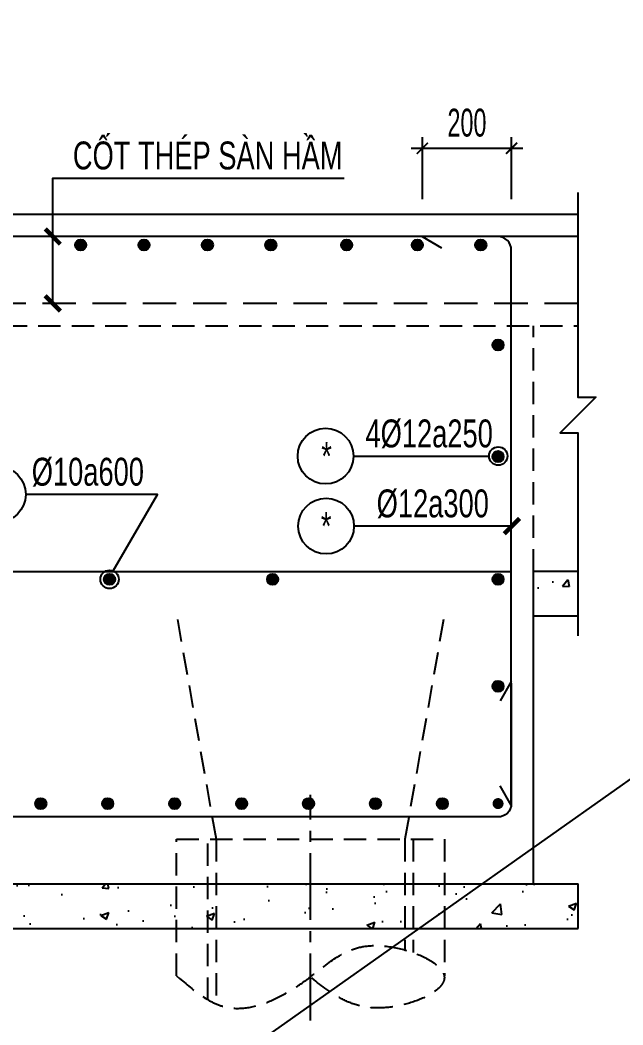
# Model space of a CAD drawing. Header units: metres. Extents: x 71 to 322128, y -14 to 304634.
# Drawn here: x 306479 to 307830, y 293995 to 296246 of the extents above; entities that cross this region are included whole.
import ezdxf
from ezdxf.enums import TextEntityAlignment as Align

# ---------------------------------------------------------------- set-up
doc = ezdxf.new("R2010")
doc.units = ezdxf.units.M
doc.header["$LTSCALE"] = 1000
doc.header["$MEASUREMENT"] = 0
doc.header["$PDMODE"] = 3
doc.linetypes.add('CENTER2', pattern=[1.125, 0.75, -0.125, 0.125, -0.125])
doc.linetypes.add('HIDDEN', pattern=[0.375, 0.25, -0.125])
doc.layers.get('0').update_dxf_attribs({"linetype": 'CONTINUOUS'})
doc.layers.get('Defpoints').update_dxf_attribs({"linetype": 'CONTINUOUS'})
for name, color, linetype in [('CDC.01.AXIS', 160, 'CENTER2'), ('CDC.02.DIM', 1, 'CONTINUOUS'), ('CDC.03.BORDER', 3, 'CONTINUOUS'), ('CDC.04.HIDDEN', 8, 'HIDDEN'), ('CDC.05.STEEL', 4, 'CONTINUOUS'), ('CDC.06.TEXT', 2, 'CONTINUOUS'), ('CDC.10.HATCH', 9, 'CONTINUOUS'), ('CDC.11.NOTE', 8, 'CONTINUOUS'), ('CDC.14.STEELNUM', 9, 'CONTINUOUS')]:
    doc.layers.add(name, color=color, linetype=linetype)
doc.layers.add('KCS_Plotter', color=11, linetype='CONTINUOUS', plot=False)
doc.styles.add('ARIAL', font='arial.ttf', dxfattribs={"width": 0.6})
doc.dimstyles.new('25', dxfattribs={"dimscale": 25, "dimtxt": 2.5, "dimasz": 1, "dimexe": 1, "dimexo": 0, "dimgap": 1, "dimtad": 1, "dimdec": 0, "dimdsep": 46, "dimtxsty": 'ARIAL', "dimblk": 'ARCHTICK', "dimcen": 1, "dimdle": 1, "dimclrd": 1, "dimclre": 1, "dimclrt": 2, "dimadec": 0, "dimazin": 0, "dimtfac": 0.00072, "dimtdec": 0, "dimtix": 1, "dimtmove": 2, "dimatfit": 3, "dimldrblk": 'ARCHTICK', "dimfxl": 1, "dimtolj": 1, "dimarcsym": 0})

# ---------------------------------------------------------------- blocks, each defined once
blk = doc.blocks.new('_ArchTick')
at = {"color": 0, "linetype": 'ByBlock', "const_width": 0.15}
blk.add_lwpolyline([(-0.5, -0.5), (0.5, 0.5)], dxfattribs=at)
blk = doc.blocks.new('*D178')
at = {"layer": 'CDC.02.DIM', "color": 1, "lineweight": -2, "transparency": 16777216}
for p, q in [((307380, 295845), (307380, 295983.9)), ((307580, 295845), (307580, 295983.9)), ((307355, 295958.9), (307605, 295958.9))]:
    blk.add_line(p, q, dxfattribs=at)
at = {"layer": 'Defpoints', "color": 0, "transparency": 16777216}
for p in [(307580, 295958.9), (307380, 295845), (307580, 295845)]:
    blk.add_point(p, dxfattribs=at)
at = {"layer": 'CDC.02.DIM', "color": 1, "lineweight": -2, "transparency": 16777216, "xscale": 25, "yscale": 25, "zscale": 25, "rotation": 180}
blk.add_blockref('_ArchTick', (307380, 295958.9), dxfattribs=at)
at = {"layer": 'CDC.02.DIM', "color": 1, "lineweight": -2, "transparency": 16777216, "xscale": 25, "yscale": 25, "zscale": 25}
blk.add_blockref('_ArchTick', (307580, 295958.9), dxfattribs=at)
at = {"layer": 'CDC.02.DIM', "color": 2, "transparency": 16777216, "insert": (307480, 296015.8), "char_height": 62.5, "attachment_point": 5, "style": 'ARIAL'}
blk.add_mtext('\\A1;200', dxfattribs=at)

msp = doc.modelspace()

# ---------------------------------------------------------------- hatches: boundary and pattern name
at = {"layer": 'CDC.10.HATCH'}
h = msp.add_hatch(dxfattribs=at)
h.set_pattern_fill('AR-CONC', color=256, scale=25, style=0)
h.set_pattern_definition([(50, (-786961.51, -203514.32), (179.315046, -15.688034), [18.75, -206.25]), (355, (-786961.5, -203514.32), (-34.687833, 188.048033), [15, -165]), (100.4514, (-786946.57, -203515.62), (144.627345, 172.359886), [15.935047, -175.285528]), (46.1842, (-786961.5, -203464.32), (266.810262, -41.379754), [28.125, -309.375]), (96.6356, (-786939.27, -203467.76), (233.665676, 243.52947), [23.90257, -262.92825]), (351.1842, (-786961.5, -203464.32), (233.665486, 243.52965), [22.5, -247.5]), (21, (-786936.51, -203476.82), (149.226763, -100.654723), [18.75, -206.25]), (326, (-786936.5, -203476.82), (60.828833, 181.28751), [15, -165]), (71.4514, (-786924.07, -203485.2), (210.055657, 80.632624), [15.935047, -175.285528]), (37.5, (-786961.51, -203514.315), (3.039964, 83.2234635), [0, -163, 0, -167.5, 0, -165.625]), (7.5, (-786961.51, -203514.315), (65.7673844, 98.602928), [0, -95.5, 0, -159.25, 0, -63.125]), (327.5, (-787017.26, -203514.315), (133.455609, -5.638718), [0, -62.5, 0, -195, 0, -258.75]), (317.5, (-787042.26, -203514.32), (145.796542, 25.026246), [0, -81.25, 0, -129.5, 0, -183.75])])
h.paths.add_polyline_path([(307728.7, 294911), (307728.7, 295011), (307629.3, 295011), (307629.3, 294911)])
h = msp.add_hatch(dxfattribs=at)
h.set_pattern_fill('AR-CONC', color=256, scale=25, style=0)
h.set_pattern_definition([(50, (22379.12, -81195.19), (179.315046, -15.688034), [18.75, -206.25]), (355, (22379.12, -81195.19), (-34.68783, 188.04803), [15, -165]), (100.4514, (22394.06, -81196.5), (144.627345, 172.359886), [15.93505, -175.28553]), (46.1842, (22379.12, -81145.19), (266.81026, -41.37975), [28.125, -309.375]), (96.6356, (22401.35, -81148.63), (233.66568, 243.52947), [23.90257, -262.92825]), (351.1842, (22379.12, -81145.2), (233.66549, 243.52965), [22.5, -247.5]), (21, (22404.12, -81157.69), (149.226763, -100.654723), [18.75, -206.25]), (326, (22404.12, -81157.69), (60.82883, 181.28751), [15, -165]), (71.4514, (22416.55, -81166.07), (210.05566, 80.632624), [15.93505, -175.28553]), (37.5, (22379.117, -81195.186), (3.039964, 83.2234635), [0, -163, 0, -167.5, 0, -165.625]), (7.5, (22379.12, -81195.19), (65.767384, 98.602928), [0, -95.5, 0, -159.25, 0, -63.125]), (327.5, (22323.37, -81195.186), (133.455609, -5.638718), [0, -62.5, 0, -195, 0, -258.75]), (317.5, (22298.37, -81195.19), (145.796542, 25.026246), [0, -81.25, 0, -129.5, 0, -183.75])])
h.paths.add_polyline_path([(306829.3, 294211), (306829.3, 294311), (306123, 294311), (306065.2, 294211)])
h = msp.add_hatch(dxfattribs=at)
h.set_pattern_fill('AR-CONC', color=256, scale=25, style=0)
h.set_pattern_definition([(50, (17850.76, -46858.62), (179.315046, -15.688034), [18.75, -206.25]), (355, (17850.76, -46858.62), (-34.68783, 188.04803), [15, -165]), (100.4514, (17865.7, -46859.93), (144.627345, 172.359886), [15.93505, -175.28553]), (46.1842, (17850.76, -46808.62), (266.81026, -41.37975), [28.125, -309.375]), (96.6356, (17873, -46812.07), (233.66568, 243.52947), [23.90257, -262.92825]), (351.1842, (17850.76, -46808.62), (233.66549, 243.52965), [22.5, -247.5]), (21, (17875.76, -46821.12), (149.226763, -100.654723), [18.75, -206.25]), (326, (17875.76, -46821.12), (60.82883, 181.28751), [15, -165]), (71.4514, (17888.2, -46829.51), (210.05566, 80.632624), [15.93505, -175.28553]), (37.5, (17850.756, -46858.62), (3.039964, 83.223463), [0, -163, 0, -167.5, 0, -165.625]), (7.5, (17850.76, -46858.62), (65.767384, 98.602928), [0, -95.5, 0, -159.25, 0, -63.125]), (327.5, (17795.006, -46858.62), (133.455609, -5.638718), [0, -62.5, 0, -195, 0, -258.75]), (317.5, (17770.01, -46858.62), (145.796542, 25.026246), [0, -81.25, 0, -129.5, 0, -183.75])])
h.paths.add_polyline_path([(306829.3, 294311), (307429.3, 294311), (307429.3, 294211), (306829.3, 294211)])
h = msp.add_hatch(dxfattribs=at)
h.set_pattern_fill('AR-CONC', color=256, scale=25, style=0)
h.set_pattern_definition([(50, (22139.12, -81195.19), (179.315046, -15.688034), [18.75, -206.25]), (355, (22139.12, -81195.19), (-34.68783, 188.04803), [15, -165]), (100.4514, (22154.06, -81196.5), (144.627345, 172.359886), [15.93505, -175.28553]), (46.1842, (22139.12, -81145.19), (266.81026, -41.37975), [28.125, -309.375]), (96.6356, (22161.35, -81148.63), (233.66568, 243.52947), [23.90257, -262.92825]), (351.1842, (22139.12, -81145.2), (233.66549, 243.52965), [22.5, -247.5]), (21, (22164.12, -81157.69), (149.226763, -100.654723), [18.75, -206.25]), (326, (22164.12, -81157.69), (60.82883, 181.28751), [15, -165]), (71.4514, (22176.55, -81166.07), (210.05566, 80.632624), [15.93505, -175.28553]), (37.5, (22139.117, -81195.186), (3.039964, 83.2234635), [0, -163, 0, -167.5, 0, -165.625]), (7.5, (22139.12, -81195.19), (65.767384, 98.602928), [0, -95.5, 0, -159.25, 0, -63.125]), (327.5, (22083.37, -81195.186), (133.455609, -5.638718), [0, -62.5, 0, -195, 0, -258.75]), (317.5, (22058.37, -81195.19), (145.796542, 25.026246), [0, -81.25, 0, -129.5, 0, -183.75])])
h.paths.add_polyline_path([(307429.3, 294311), (307429.3, 294211), (307729.3, 294211), (307729.3, 294311)])

# ---------------------------------------------------------------- linework, layer by layer
at = {"layer": 'CDC.01.AXIS', "ltscale": 0.2}
msp.add_line((307129.3, 294005.3), (307129.3, 294511), dxfattribs=at)
at = {"layer": 'CDC.03.BORDER'}
for p, q in [((305869.3, 295811), (307728.7, 295811)), ((307629.3, 294311), (307629.3, 295011)), ((307728.7, 295011), (307629.3, 295011))]:
    msp.add_line(p, q, dxfattribs=at)
at = {"layer": 'CDC.04.HIDDEN', "ltscale": 0.2}
for p, q in [((305619.3, 295561), (307728.7, 295561)), ((307629.3, 295011), (307629.3, 295561)), ((306829.3, 294105.3), (306829.3, 294411)), ((306829.3, 294411), (307429.3, 294411)), ((306899.3, 294051.8), (306899.3, 294411)), ((307359.3, 294411), (307359.3, 294157.4)), ((307429.3, 294411), (307429.3, 294105.3))]:
    msp.add_line(p, q, dxfattribs=at)
for points in [[(306831.1, 294903.4), (306917.9, 294411), (306917.9, 294042.4)], [(307427.5, 294903.4), (307340.7, 294411), (307340.7, 294163.2)]]:
    msp.add_lwpolyline(points, dxfattribs=at)
msp.add_spline([(306829.3, 294105.3), (306941.9, 294034.8), (307129.3, 294102.8), (307261.9, 294172.5), (307429.3, 294100.4), (307279.1, 294033.2), (307129.3, 294102.8)], degree=3, dxfattribs=at)
at = {"layer": 'CDC.05.STEEL', "ltscale": 0.3}
for p, q in [((307728.7, 295761), (303409.9, 295761)), ((307379.3, 295761), (307422.6, 295736)), ((303559.3, 295011), (307579.3, 295011)), ((307579.1, 294764.4), (307554.1, 294721.1)), ((307579.1, 294487.6), (307554.1, 294530.9))]:
    msp.add_line(p, q, dxfattribs=at)
at = {"layer": 'CDC.05.STEEL', "linetype": 'HIDDEN', "ltscale": 0.3}
msp.add_line((307728.7, 295611), (303409.9, 295611), dxfattribs=at)
at = {"layer": 'CDC.05.STEEL', "const_width": 12.3}
for points in [[(306614.2, 295748.4, 1), (306614.2, 295736.1, 1)], [(306614.2, 295748.4, 1), (306614.2, 295736.1, 1)], [(306614.2, 295748.4, 1), (306614.2, 295736.1, 1)], [(306614.2, 295748.4, 1), (306614.2, 295736.1, 1)], [(306614.2, 295748.4, 1), (306614.2, 295736.1, 1)], [(306614.2, 295748.4, 1), (306614.2, 295736.1, 1)], [(306614.2, 295748.4, 1), (306614.2, 295736.1, 1)], [(306614.2, 295748.4, 1), (306614.2, 295736.1, 1)], [(306614.2, 295748.4, 1), (306614.2, 295736.1, 1)], [(306614.2, 295748.4, 1), (306614.2, 295736.1, 1)], [(306614.2, 295748.4, 1), (306614.2, 295736.1, 1)], [(306614.2, 295748.4, 1), (306614.2, 295736.1, 1)], [(306614.2, 295748.4, 1), (306614.2, 295736.1, 1)], [(306614.2, 295748.4, 1), (306614.2, 295736.1, 1)], [(306614.2, 295748.4, 1), (306614.2, 295736.1, 1)], [(306614.2, 295748.4, 1), (306614.2, 295736.1, 1)], [(306614.2, 295748.4, 1), (306614.2, 295736.1, 1)], [(306614.2, 295748.4, 1), (306614.2, 295736.1, 1)], [(306614.2, 295748.4, 1), (306614.2, 295736.1, 1)], [(306614.2, 295748.4, 1), (306614.2, 295736.1, 1)], [(306756.3, 295748.4, 1), (306756.3, 295736.1, 1)], [(306756.3, 295748.4, 1), (306756.3, 295736.1, 1)], [(306756.3, 295748.4, 1), (306756.3, 295736.1, 1)], [(306756.3, 295748.4, 1), (306756.3, 295736.1, 1)], [(306756.3, 295748.4, 1), (306756.3, 295736.1, 1)], [(306756.3, 295748.4, 1), (306756.3, 295736.1, 1)], [(306756.3, 295748.4, 1), (306756.3, 295736.1, 1)], [(306756.3, 295748.4, 1), (306756.3, 295736.1, 1)], [(306756.3, 295748.4, 1), (306756.3, 295736.1, 1)], [(306756.3, 295748.4, 1), (306756.3, 295736.1, 1)], [(306756.3, 295748.4, 1), (306756.3, 295736.1, 1)], [(306756.3, 295748.4, 1), (306756.3, 295736.1, 1)], [(306756.3, 295748.4, 1), (306756.3, 295736.1, 1)], [(306756.3, 295748.4, 1), (306756.3, 295736.1, 1)], [(306756.3, 295748.4, 1), (306756.3, 295736.1, 1)], [(306756.3, 295748.4, 1), (306756.3, 295736.1, 1)], [(306756.3, 295748.4, 1), (306756.3, 295736.1, 1)], [(306756.3, 295748.4, 1), (306756.3, 295736.1, 1)], [(306756.3, 295748.4, 1), (306756.3, 295736.1, 1)], [(306756.3, 295748.4, 1), (306756.3, 295736.1, 1)], [(306898.4, 295748.4, 1), (306898.4, 295736.1, 1)], [(306898.4, 295748.4, 1), (306898.4, 295736.1, 1)], [(306898.4, 295748.4, 1), (306898.4, 295736.1, 1)], [(306898.4, 295748.4, 1), (306898.4, 295736.1, 1)], [(306898.4, 295748.4, 1), (306898.4, 295736.1, 1)], [(306898.4, 295748.4, 1), (306898.4, 295736.1, 1)], [(306898.4, 295748.4, 1), (306898.4, 295736.1, 1)], [(306898.4, 295748.4, 1), (306898.4, 295736.1, 1)], [(306898.4, 295748.4, 1), (306898.4, 295736.1, 1)], [(306898.4, 295748.4, 1), (306898.4, 295736.1, 1)], [(306898.4, 295748.4, 1), (306898.4, 295736.1, 1)], [(306898.4, 295748.4, 1), (306898.4, 295736.1, 1)], [(306898.4, 295748.4, 1), (306898.4, 295736.1, 1)], [(306898.4, 295748.4, 1), (306898.4, 295736.1, 1)], [(306898.4, 295748.4, 1), (306898.4, 295736.1, 1)], [(306898.4, 295748.4, 1), (306898.4, 295736.1, 1)], [(306898.4, 295748.4, 1), (306898.4, 295736.1, 1)], [(306898.4, 295748.4, 1), (306898.4, 295736.1, 1)], [(306898.4, 295748.4, 1), (306898.4, 295736.1, 1)], [(306898.4, 295748.4, 1), (306898.4, 295736.1, 1)], [(307040.5, 295748.4, 1), (307040.5, 295736.1, 1)], [(307040.5, 295748.4, 1), (307040.5, 295736.1, 1)], [(307040.5, 295748.4, 1), (307040.5, 295736.1, 1)], [(307040.5, 295748.4, 1), (307040.5, 295736.1, 1)], [(307040.5, 295748.4, 1), (307040.5, 295736.1, 1)], [(307040.5, 295748.4, 1), (307040.5, 295736.1, 1)], [(307040.5, 295748.4, 1), (307040.5, 295736.1, 1)], [(307040.5, 295748.4, 1), (307040.5, 295736.1, 1)], [(307040.5, 295748.4, 1), (307040.5, 295736.1, 1)], [(307040.5, 295748.4, 1), (307040.5, 295736.1, 1)], [(307040.5, 295748.4, 1), (307040.5, 295736.1, 1)], [(307040.5, 295748.4, 1), (307040.5, 295736.1, 1)], [(307040.5, 295748.4, 1), (307040.5, 295736.1, 1)], [(307040.5, 295748.4, 1), (307040.5, 295736.1, 1)], [(307040.5, 295748.4, 1), (307040.5, 295736.1, 1)], [(307040.5, 295748.4, 1), (307040.5, 295736.1, 1)], [(307040.5, 295748.4, 1), (307040.5, 295736.1, 1)], [(307040.5, 295748.4, 1), (307040.5, 295736.1, 1)], [(307040.5, 295748.4, 1), (307040.5, 295736.1, 1)], [(307040.5, 295748.4, 1), (307040.5, 295736.1, 1)], [(307210.4, 295748.4, 1), (307210.4, 295736.1, 1)], [(307210.4, 295748.4, 1), (307210.4, 295736.1, 1)], [(307210.4, 295748.4, 1), (307210.4, 295736.1, 1)], [(307210.4, 295748.4, 1), (307210.4, 295736.1, 1)], [(307210.4, 295748.4, 1), (307210.4, 295736.1, 1)], [(307210.4, 295748.4, 1), (307210.4, 295736.1, 1)], [(307210.4, 295748.4, 1), (307210.4, 295736.1, 1)], [(307210.4, 295748.4, 1), (307210.4, 295736.1, 1)], [(307210.4, 295748.4, 1), (307210.4, 295736.1, 1)], [(307210.4, 295748.4, 1), (307210.4, 295736.1, 1)], [(307210.4, 295748.4, 1), (307210.4, 295736.1, 1)], [(307210.4, 295748.4, 1), (307210.4, 295736.1, 1)], [(307210.4, 295748.4, 1), (307210.4, 295736.1, 1)], [(307210.4, 295748.4, 1), (307210.4, 295736.1, 1)], [(307210.4, 295748.4, 1), (307210.4, 295736.1, 1)], [(307210.4, 295748.4, 1), (307210.4, 295736.1, 1)], [(307210.4, 295748.4, 1), (307210.4, 295736.1, 1)], [(307210.4, 295748.4, 1), (307210.4, 295736.1, 1)], [(307210.4, 295748.4, 1), (307210.4, 295736.1, 1)], [(307210.4, 295748.4, 1), (307210.4, 295736.1, 1)], [(307368.9, 295748.4, 1), (307368.9, 295736.1, 1)], [(307368.9, 295748.4, 1), (307368.9, 295736.1, 1)], [(307368.9, 295748.4, 1), (307368.9, 295736.1, 1)], [(307368.9, 295748.4, 1), (307368.9, 295736.1, 1)], [(307368.9, 295748.4, 1), (307368.9, 295736.1, 1)], [(307368.9, 295748.4, 1), (307368.9, 295736.1, 1)], [(307368.9, 295748.4, 1), (307368.9, 295736.1, 1)], [(307368.9, 295748.4, 1), (307368.9, 295736.1, 1)], [(307368.9, 295748.4, 1), (307368.9, 295736.1, 1)], [(307368.9, 295748.4, 1), (307368.9, 295736.1, 1)], [(307368.9, 295748.4, 1), (307368.9, 295736.1, 1)], [(307368.9, 295748.4, 1), (307368.9, 295736.1, 1)], [(307368.9, 295748.4, 1), (307368.9, 295736.1, 1)], [(307368.9, 295748.4, 1), (307368.9, 295736.1, 1)], [(307368.9, 295748.4, 1), (307368.9, 295736.1, 1)], [(307368.9, 295748.4, 1), (307368.9, 295736.1, 1)], [(307368.9, 295748.4, 1), (307368.9, 295736.1, 1)], [(307368.9, 295748.4, 1), (307368.9, 295736.1, 1)], [(307368.9, 295748.4, 1), (307368.9, 295736.1, 1)], [(307368.9, 295748.4, 1), (307368.9, 295736.1, 1)], [(307511, 295748.4, 1), (307511, 295736.1, 1)], [(307511, 295748.4, 1), (307511, 295736.1, 1)], [(307511, 295748.4, 1), (307511, 295736.1, 1)], [(307511, 295748.4, 1), (307511, 295736.1, 1)], [(307511, 295748.4, 1), (307511, 295736.1, 1)], [(307511, 295748.4, 1), (307511, 295736.1, 1)], [(307511, 295748.4, 1), (307511, 295736.1, 1)], [(307511, 295748.4, 1), (307511, 295736.1, 1)], [(307511, 295748.4, 1), (307511, 295736.1, 1)], [(307511, 295748.4, 1), (307511, 295736.1, 1)], [(307511, 295748.4, 1), (307511, 295736.1, 1)], [(307511, 295748.4, 1), (307511, 295736.1, 1)], [(307511, 295748.4, 1), (307511, 295736.1, 1)], [(307511, 295748.4, 1), (307511, 295736.1, 1)], [(307511, 295748.4, 1), (307511, 295736.1, 1)], [(307511, 295748.4, 1), (307511, 295736.1, 1)], [(307511, 295748.4, 1), (307511, 295736.1, 1)], [(307511, 295748.4, 1), (307511, 295736.1, 1)], [(307511, 295748.4, 1), (307511, 295736.1, 1)], [(307511, 295748.4, 1), (307511, 295736.1, 1)], [(307549.7, 295524.4, -1), (307549.7, 295512.1, -1)], [(307549.7, 295524.4, -1), (307549.7, 295512.1, -1)], [(307549.7, 295524.4, -1), (307549.7, 295512.1, -1)], [(307549.7, 295524.4, -1), (307549.7, 295512.1, -1)], [(307549.7, 295524.4, -1), (307549.7, 295512.1, -1)], [(307549.7, 295524.4, -1), (307549.7, 295512.1, -1)], [(307549.7, 295524.4, -1), (307549.7, 295512.1, -1)], [(307549.7, 295524.4, -1), (307549.7, 295512.1, -1)], [(307549.7, 295524.4, -1), (307549.7, 295512.1, -1)], [(307549.7, 295524.4, -1), (307549.7, 295512.1, -1)], [(307549.7, 295524.4, -1), (307549.7, 295512.1, -1)], [(307549.7, 295524.4, -1), (307549.7, 295512.1, -1)], [(307549.7, 295524.4, -1), (307549.7, 295512.1, -1)], [(307549.7, 295524.4, -1), (307549.7, 295512.1, -1)], [(307549.7, 295524.4, -1), (307549.7, 295512.1, -1)], [(307549.7, 295524.4, -1), (307549.7, 295512.1, -1)], [(307549.7, 295524.4, -1), (307549.7, 295512.1, -1)], [(307549.7, 295524.4, -1), (307549.7, 295512.1, -1)], [(307549.7, 295524.4, -1), (307549.7, 295512.1, -1)], [(307549.7, 295524.4, -1), (307549.7, 295512.1, -1)], [(307549.7, 295524.4, -1), (307549.7, 295512.1, -1)], [(307549.7, 295524.4, -1), (307549.7, 295512.1, -1)], [(307549.7, 295524.4, -1), (307549.7, 295512.1, -1)], [(307549.7, 295524.4, -1), (307549.7, 295512.1, -1)], [(307549.7, 295524.4, -1), (307549.7, 295512.1, -1)], [(307549.7, 295524.4, -1), (307549.7, 295512.1, -1)], [(307549.7, 295524.4, -1), (307549.7, 295512.1, -1)], [(307549.7, 295524.4, -1), (307549.7, 295512.1, -1)], [(307549.7, 295524.4, -1), (307549.7, 295512.1, -1)], [(307549.7, 295524.4, -1), (307549.7, 295512.1, -1)], [(307549.7, 295524.4, -1), (307549.7, 295512.1, -1)], [(307549.7, 295524.4, -1), (307549.7, 295512.1, -1)], [(307549.7, 295524.4, -1), (307549.7, 295512.1, -1)], [(307549.7, 295524.4, -1), (307549.7, 295512.1, -1)], [(307549.7, 295524.4, -1), (307549.7, 295512.1, -1)], [(307549.7, 295524.4, -1), (307549.7, 295512.1, -1)], [(307549.7, 295524.4, -1), (307549.7, 295512.1, -1)], [(307549.7, 295524.4, -1), (307549.7, 295512.1, -1)], [(307549.7, 295524.4, -1), (307549.7, 295512.1, -1)], [(307549.7, 295524.4, -1), (307549.7, 295512.1, -1)], [(307549.7, 295274.4, -1), (307549.7, 295262.1, -1)], [(307549.7, 295274.4, -1), (307549.7, 295262.1, -1)], [(307549.7, 295274.4, -1), (307549.7, 295262.1, -1)], [(307549.7, 295274.4, -1), (307549.7, 295262.1, -1)], [(307549.7, 295274.4, -1), (307549.7, 295262.1, -1)], [(307549.7, 295274.4, -1), (307549.7, 295262.1, -1)], [(307549.7, 295274.4, -1), (307549.7, 295262.1, -1)], [(307549.7, 295274.4, -1), (307549.7, 295262.1, -1)], [(307549.7, 295274.4, -1), (307549.7, 295262.1, -1)], [(307549.7, 295274.4, -1), (307549.7, 295262.1, -1)], [(307549.7, 295274.4, -1), (307549.7, 295262.1, -1)], [(307549.7, 295274.4, -1), (307549.7, 295262.1, -1)], [(307549.7, 295274.4, -1), (307549.7, 295262.1, -1)], [(307549.7, 295274.4, -1), (307549.7, 295262.1, -1)], [(307549.7, 295274.4, -1), (307549.7, 295262.1, -1)], [(307549.7, 295274.4, -1), (307549.7, 295262.1, -1)], [(307549.7, 295274.4, -1), (307549.7, 295262.1, -1)], [(307549.7, 295274.4, -1), (307549.7, 295262.1, -1)], [(307549.7, 295274.4, -1), (307549.7, 295262.1, -1)], [(307549.7, 295274.4, -1), (307549.7, 295262.1, -1)], [(307549.7, 295274.4, -1), (307549.7, 295262.1, -1)], [(307549.7, 295274.4, -1), (307549.7, 295262.1, -1)], [(307549.7, 295274.4, -1), (307549.7, 295262.1, -1)], [(307549.7, 295274.4, -1), (307549.7, 295262.1, -1)], [(307549.7, 295274.4, -1), (307549.7, 295262.1, -1)], [(307549.7, 295274.4, -1), (307549.7, 295262.1, -1)], [(307549.7, 295274.4, -1), (307549.7, 295262.1, -1)], [(307549.7, 295274.4, -1), (307549.7, 295262.1, -1)], [(307549.7, 295274.4, -1), (307549.7, 295262.1, -1)], [(307549.7, 295274.4, -1), (307549.7, 295262.1, -1)], [(307549.7, 295274.4, -1), (307549.7, 295262.1, -1)], [(307549.7, 295274.4, -1), (307549.7, 295262.1, -1)], [(307549.7, 295274.4, -1), (307549.7, 295262.1, -1)], [(307549.7, 295274.4, -1), (307549.7, 295262.1, -1)], [(307549.7, 295274.4, -1), (307549.7, 295262.1, -1)], [(307549.7, 295274.4, -1), (307549.7, 295262.1, -1)], [(307549.7, 295274.4, -1), (307549.7, 295262.1, -1)], [(307549.7, 295274.4, -1), (307549.7, 295262.1, -1)], [(307549.7, 295274.4, -1), (307549.7, 295262.1, -1)], [(307549.7, 295274.4, -1), (307549.7, 295262.1, -1)], [(306679, 294999.4, -1), (306679, 294987.1, -1)], [(306679, 294999.4, -1), (306679, 294987.1, -1)], [(306679, 294999.4, -1), (306679, 294987.1, -1)], [(306679, 294999.4, -1), (306679, 294987.1, -1)], [(306679, 294999.4, -1), (306679, 294987.1, -1)], [(306679, 294999.4, -1), (306679, 294987.1, -1)], [(306679, 294999.4, -1), (306679, 294987.1, -1)], [(306679, 294999.4, -1), (306679, 294987.1, -1)], [(306679, 294999.4, -1), (306679, 294987.1, -1)], [(306679, 294999.4, -1), (306679, 294987.1, -1)], [(306679, 294999.4, -1), (306679, 294987.1, -1)], [(306679, 294999.4, -1), (306679, 294987.1, -1)], [(306679, 294999.4, -1), (306679, 294987.1, -1)], [(306679, 294999.4, -1), (306679, 294987.1, -1)], [(306679, 294999.4, -1), (306679, 294987.1, -1)], [(306679, 294999.4, -1), (306679, 294987.1, -1)], [(306679, 294999.4, -1), (306679, 294987.1, -1)], [(306679, 294999.4, -1), (306679, 294987.1, -1)], [(306679, 294999.4, -1), (306679, 294987.1, -1)], [(306679, 294999.4, -1), (306679, 294987.1, -1)], [(307044.4, 294999.4, -1), (307044.4, 294987.1, -1)], [(307044.4, 294999.4, -1), (307044.4, 294987.1, -1)], [(307044.4, 294999.4, -1), (307044.4, 294987.1, -1)], [(307044.4, 294999.4, -1), (307044.4, 294987.1, -1)], [(307044.4, 294999.4, -1), (307044.4, 294987.1, -1)], [(307044.4, 294999.4, -1), (307044.4, 294987.1, -1)], [(307044.4, 294999.4, -1), (307044.4, 294987.1, -1)], [(307044.4, 294999.4, -1), (307044.4, 294987.1, -1)], [(307044.4, 294999.4, -1), (307044.4, 294987.1, -1)], [(307044.4, 294999.4, -1), (307044.4, 294987.1, -1)], [(307044.4, 294999.4, -1), (307044.4, 294987.1, -1)], [(307044.4, 294999.4, -1), (307044.4, 294987.1, -1)], [(307044.4, 294999.4, -1), (307044.4, 294987.1, -1)], [(307044.4, 294999.4, -1), (307044.4, 294987.1, -1)], [(307044.4, 294999.4, -1), (307044.4, 294987.1, -1)], [(307044.4, 294999.4, -1), (307044.4, 294987.1, -1)], [(307044.4, 294999.4, -1), (307044.4, 294987.1, -1)], [(307044.4, 294999.4, -1), (307044.4, 294987.1, -1)], [(307044.4, 294999.4, -1), (307044.4, 294987.1, -1)], [(307044.4, 294999.4, -1), (307044.4, 294987.1, -1)], [(307549.7, 294999.4, -1), (307549.7, 294987.1, -1)], [(307549.7, 294999.4, -1), (307549.7, 294987.1, -1)], [(307549.7, 294999.4, -1), (307549.7, 294987.1, -1)], [(307549.7, 294999.4, -1), (307549.7, 294987.1, -1)], [(307549.7, 294999.4, -1), (307549.7, 294987.1, -1)], [(307549.7, 294999.4, -1), (307549.7, 294987.1, -1)], [(307549.7, 294999.4, -1), (307549.7, 294987.1, -1)], [(307549.7, 294999.4, -1), (307549.7, 294987.1, -1)], [(307549.7, 294999.4, -1), (307549.7, 294987.1, -1)], [(307549.7, 294999.4, -1), (307549.7, 294987.1, -1)], [(307549.7, 294999.4, -1), (307549.7, 294987.1, -1)], [(307549.7, 294999.4, -1), (307549.7, 294987.1, -1)], [(307549.7, 294999.4, -1), (307549.7, 294987.1, -1)], [(307549.7, 294999.4, -1), (307549.7, 294987.1, -1)], [(307549.7, 294999.4, -1), (307549.7, 294987.1, -1)], [(307549.7, 294999.4, -1), (307549.7, 294987.1, -1)], [(307549.7, 294999.4, -1), (307549.7, 294987.1, -1)], [(307549.7, 294999.4, -1), (307549.7, 294987.1, -1)], [(307549.7, 294999.4, -1), (307549.7, 294987.1, -1)], [(307549.7, 294999.4, -1), (307549.7, 294987.1, -1)], [(307549.7, 294999.4, -1), (307549.7, 294987.1, -1)], [(307549.7, 294999.4, -1), (307549.7, 294987.1, -1)], [(307549.7, 294999.4, -1), (307549.7, 294987.1, -1)], [(307549.7, 294999.4, -1), (307549.7, 294987.1, -1)], [(307549.7, 294999.4, -1), (307549.7, 294987.1, -1)], [(307549.7, 294999.4, -1), (307549.7, 294987.1, -1)], [(307549.7, 294999.4, -1), (307549.7, 294987.1, -1)], [(307549.7, 294999.4, -1), (307549.7, 294987.1, -1)], [(307549.7, 294999.4, -1), (307549.7, 294987.1, -1)], [(307549.7, 294999.4, -1), (307549.7, 294987.1, -1)], [(307549.7, 294999.4, -1), (307549.7, 294987.1, -1)], [(307549.7, 294999.4, -1), (307549.7, 294987.1, -1)], [(307549.7, 294999.4, -1), (307549.7, 294987.1, -1)], [(307549.7, 294999.4, -1), (307549.7, 294987.1, -1)], [(307549.7, 294999.4, -1), (307549.7, 294987.1, -1)], [(307549.7, 294999.4, -1), (307549.7, 294987.1, -1)], [(307549.7, 294999.4, -1), (307549.7, 294987.1, -1)], [(307549.7, 294999.4, -1), (307549.7, 294987.1, -1)], [(307549.7, 294999.4, -1), (307549.7, 294987.1, -1)], [(307549.7, 294999.4, -1), (307549.7, 294987.1, -1)], [(307549.7, 294759.9, -1), (307549.7, 294747.6, -1)], [(307549.7, 294759.9, -1), (307549.7, 294747.6, -1)], [(307549.7, 294759.9, -1), (307549.7, 294747.6, -1)], [(307549.7, 294759.9, -1), (307549.7, 294747.6, -1)], [(307549.7, 294759.9, -1), (307549.7, 294747.6, -1)], [(307549.7, 294759.9, -1), (307549.7, 294747.6, -1)], [(307549.7, 294759.9, -1), (307549.7, 294747.6, -1)], [(307549.7, 294759.9, -1), (307549.7, 294747.6, -1)], [(307549.7, 294759.9, -1), (307549.7, 294747.6, -1)], [(307549.7, 294759.9, -1), (307549.7, 294747.6, -1)], [(307549.7, 294759.9, -1), (307549.7, 294747.6, -1)], [(307549.7, 294759.9, -1), (307549.7, 294747.6, -1)], [(307549.7, 294759.9, -1), (307549.7, 294747.6, -1)], [(307549.7, 294759.9, -1), (307549.7, 294747.6, -1)], [(307549.7, 294759.9, -1), (307549.7, 294747.6, -1)], [(307549.7, 294759.9, -1), (307549.7, 294747.6, -1)], [(307549.7, 294759.9, -1), (307549.7, 294747.6, -1)], [(307549.7, 294759.9, -1), (307549.7, 294747.6, -1)], [(307549.7, 294759.9, -1), (307549.7, 294747.6, -1)], [(307549.7, 294759.9, -1), (307549.7, 294747.6, -1)], [(307549.7, 294759.9, -1), (307549.7, 294747.6, -1)], [(307549.7, 294759.9, -1), (307549.7, 294747.6, -1)], [(307549.7, 294759.9, -1), (307549.7, 294747.6, -1)], [(307549.7, 294759.9, -1), (307549.7, 294747.6, -1)], [(307549.7, 294759.9, -1), (307549.7, 294747.6, -1)], [(307549.7, 294759.9, -1), (307549.7, 294747.6, -1)], [(307549.7, 294759.9, -1), (307549.7, 294747.6, -1)], [(307549.7, 294759.9, -1), (307549.7, 294747.6, -1)], [(307549.7, 294759.9, -1), (307549.7, 294747.6, -1)], [(307549.7, 294759.9, -1), (307549.7, 294747.6, -1)], [(307549.7, 294759.9, -1), (307549.7, 294747.6, -1)], [(307549.7, 294759.9, -1), (307549.7, 294747.6, -1)], [(307549.7, 294759.9, -1), (307549.7, 294747.6, -1)], [(307549.7, 294759.9, -1), (307549.7, 294747.6, -1)], [(307549.7, 294759.9, -1), (307549.7, 294747.6, -1)], [(307549.7, 294759.9, -1), (307549.7, 294747.6, -1)], [(307549.7, 294759.9, -1), (307549.7, 294747.6, -1)], [(307549.7, 294759.9, -1), (307549.7, 294747.6, -1)], [(307549.7, 294759.9, -1), (307549.7, 294747.6, -1)], [(307549.7, 294759.9, -1), (307549.7, 294747.6, -1)], [(306525, 294497.2, 1), (306525, 294484.9, 1)], [(306525, 294497.2, 1), (306525, 294484.9, 1)], [(306525, 294497.2, 1), (306525, 294484.9, 1)], [(306525, 294497.2, 1), (306525, 294484.9, 1)], [(306525, 294497.2, 1), (306525, 294484.9, 1)], [(306525, 294497.2, 1), (306525, 294484.9, 1)], [(306525, 294497.2, 1), (306525, 294484.9, 1)], [(306525, 294497.2, 1), (306525, 294484.9, 1)], [(306525, 294497.2, 1), (306525, 294484.9, 1)], [(306525, 294497.2, 1), (306525, 294484.9, 1)], [(306525, 294497.2, 1), (306525, 294484.9, 1)], [(306525, 294497.2, 1), (306525, 294484.9, 1)], [(306525, 294497.2, 1), (306525, 294484.9, 1)], [(306525, 294497.2, 1), (306525, 294484.9, 1)], [(306525, 294497.2, 1), (306525, 294484.9, 1)], [(306525, 294497.2, 1), (306525, 294484.9, 1)], [(306525, 294497.2, 1), (306525, 294484.9, 1)], [(306525, 294497.2, 1), (306525, 294484.9, 1)], [(306525, 294497.2, 1), (306525, 294484.9, 1)], [(306525, 294497.2, 1), (306525, 294484.9, 1)], [(306675, 294497.2, 1), (306675, 294484.9, 1)], [(306675, 294497.2, 1), (306675, 294484.9, 1)], [(306675, 294497.2, 1), (306675, 294484.9, 1)], [(306675, 294497.2, 1), (306675, 294484.9, 1)], [(306675, 294497.2, 1), (306675, 294484.9, 1)], [(306675, 294497.2, 1), (306675, 294484.9, 1)], [(306675, 294497.2, 1), (306675, 294484.9, 1)], [(306675, 294497.2, 1), (306675, 294484.9, 1)], [(306675, 294497.2, 1), (306675, 294484.9, 1)], [(306675, 294497.2, 1), (306675, 294484.9, 1)], [(306675, 294497.2, 1), (306675, 294484.9, 1)], [(306675, 294497.2, 1), (306675, 294484.9, 1)], [(306675, 294497.2, 1), (306675, 294484.9, 1)], [(306675, 294497.2, 1), (306675, 294484.9, 1)], [(306675, 294497.2, 1), (306675, 294484.9, 1)], [(306675, 294497.2, 1), (306675, 294484.9, 1)], [(306675, 294497.2, 1), (306675, 294484.9, 1)], [(306675, 294497.2, 1), (306675, 294484.9, 1)], [(306675, 294497.2, 1), (306675, 294484.9, 1)], [(306675, 294497.2, 1), (306675, 294484.9, 1)], [(306825, 294497.2, 1), (306825, 294484.9, 1)], [(306825, 294497.2, 1), (306825, 294484.9, 1)], [(306825, 294497.2, 1), (306825, 294484.9, 1)], [(306825, 294497.2, 1), (306825, 294484.9, 1)], [(306825, 294497.2, 1), (306825, 294484.9, 1)], [(306825, 294497.2, 1), (306825, 294484.9, 1)], [(306825, 294497.2, 1), (306825, 294484.9, 1)], [(306825, 294497.2, 1), (306825, 294484.9, 1)], [(306825, 294497.2, 1), (306825, 294484.9, 1)], [(306825, 294497.2, 1), (306825, 294484.9, 1)], [(306825, 294497.2, 1), (306825, 294484.9, 1)], [(306825, 294497.2, 1), (306825, 294484.9, 1)], [(306825, 294497.2, 1), (306825, 294484.9, 1)], [(306825, 294497.2, 1), (306825, 294484.9, 1)], [(306825, 294497.2, 1), (306825, 294484.9, 1)], [(306825, 294497.2, 1), (306825, 294484.9, 1)], [(306825, 294497.2, 1), (306825, 294484.9, 1)], [(306825, 294497.2, 1), (306825, 294484.9, 1)], [(306825, 294497.2, 1), (306825, 294484.9, 1)], [(306825, 294497.2, 1), (306825, 294484.9, 1)], [(306975, 294497.2, 1), (306975, 294484.9, 1)], [(306975, 294497.2, 1), (306975, 294484.9, 1)], [(306975, 294497.2, 1), (306975, 294484.9, 1)], [(306975, 294497.2, 1), (306975, 294484.9, 1)], [(306975, 294497.2, 1), (306975, 294484.9, 1)], [(306975, 294497.2, 1), (306975, 294484.9, 1)], [(306975, 294497.2, 1), (306975, 294484.9, 1)], [(306975, 294497.2, 1), (306975, 294484.9, 1)], [(306975, 294497.2, 1), (306975, 294484.9, 1)], [(306975, 294497.2, 1), (306975, 294484.9, 1)], [(306975, 294497.2, 1), (306975, 294484.9, 1)], [(306975, 294497.2, 1), (306975, 294484.9, 1)], [(306975, 294497.2, 1), (306975, 294484.9, 1)], [(306975, 294497.2, 1), (306975, 294484.9, 1)], [(306975, 294497.2, 1), (306975, 294484.9, 1)], [(306975, 294497.2, 1), (306975, 294484.9, 1)], [(306975, 294497.2, 1), (306975, 294484.9, 1)], [(306975, 294497.2, 1), (306975, 294484.9, 1)], [(306975, 294497.2, 1), (306975, 294484.9, 1)], [(306975, 294497.2, 1), (306975, 294484.9, 1)], [(307125, 294497.2, 1), (307125, 294484.9, 1)], [(307125, 294497.2, 1), (307125, 294484.9, 1)], [(307125, 294497.2, 1), (307125, 294484.9, 1)], [(307125, 294497.2, 1), (307125, 294484.9, 1)], [(307125, 294497.2, 1), (307125, 294484.9, 1)], [(307125, 294497.2, 1), (307125, 294484.9, 1)], [(307125, 294497.2, 1), (307125, 294484.9, 1)], [(307125, 294497.2, 1), (307125, 294484.9, 1)], [(307125, 294497.2, 1), (307125, 294484.9, 1)], [(307125, 294497.2, 1), (307125, 294484.9, 1)], [(307125, 294497.2, 1), (307125, 294484.9, 1)], [(307125, 294497.2, 1), (307125, 294484.9, 1)], [(307125, 294497.2, 1), (307125, 294484.9, 1)], [(307125, 294497.2, 1), (307125, 294484.9, 1)], [(307125, 294497.2, 1), (307125, 294484.9, 1)], [(307125, 294497.2, 1), (307125, 294484.9, 1)], [(307125, 294497.2, 1), (307125, 294484.9, 1)], [(307125, 294497.2, 1), (307125, 294484.9, 1)], [(307125, 294497.2, 1), (307125, 294484.9, 1)], [(307125, 294497.2, 1), (307125, 294484.9, 1)], [(307275, 294497.2, 1), (307275, 294484.9, 1)], [(307275, 294497.2, 1), (307275, 294484.9, 1)], [(307275, 294497.2, 1), (307275, 294484.9, 1)], [(307275, 294497.2, 1), (307275, 294484.9, 1)], [(307275, 294497.2, 1), (307275, 294484.9, 1)], [(307275, 294497.2, 1), (307275, 294484.9, 1)], [(307275, 294497.2, 1), (307275, 294484.9, 1)], [(307275, 294497.2, 1), (307275, 294484.9, 1)], [(307275, 294497.2, 1), (307275, 294484.9, 1)], [(307275, 294497.2, 1), (307275, 294484.9, 1)], [(307275, 294497.2, 1), (307275, 294484.9, 1)], [(307275, 294497.2, 1), (307275, 294484.9, 1)], [(307275, 294497.2, 1), (307275, 294484.9, 1)], [(307275, 294497.2, 1), (307275, 294484.9, 1)], [(307275, 294497.2, 1), (307275, 294484.9, 1)], [(307275, 294497.2, 1), (307275, 294484.9, 1)], [(307275, 294497.2, 1), (307275, 294484.9, 1)], [(307275, 294497.2, 1), (307275, 294484.9, 1)], [(307275, 294497.2, 1), (307275, 294484.9, 1)], [(307275, 294497.2, 1), (307275, 294484.9, 1)], [(307425, 294497.2, 1), (307425, 294484.9, 1)], [(307425, 294497.2, 1), (307425, 294484.9, 1)], [(307425, 294497.2, 1), (307425, 294484.9, 1)], [(307425, 294497.2, 1), (307425, 294484.9, 1)], [(307425, 294497.2, 1), (307425, 294484.9, 1)], [(307425, 294497.2, 1), (307425, 294484.9, 1)], [(307425, 294497.2, 1), (307425, 294484.9, 1)], [(307425, 294497.2, 1), (307425, 294484.9, 1)], [(307425, 294497.2, 1), (307425, 294484.9, 1)], [(307425, 294497.2, 1), (307425, 294484.9, 1)], [(307425, 294497.2, 1), (307425, 294484.9, 1)], [(307425, 294497.2, 1), (307425, 294484.9, 1)], [(307425, 294497.2, 1), (307425, 294484.9, 1)], [(307425, 294497.2, 1), (307425, 294484.9, 1)], [(307425, 294497.2, 1), (307425, 294484.9, 1)], [(307425, 294497.2, 1), (307425, 294484.9, 1)], [(307425, 294497.2, 1), (307425, 294484.9, 1)], [(307425, 294497.2, 1), (307425, 294484.9, 1)], [(307425, 294497.2, 1), (307425, 294484.9, 1)], [(307425, 294497.2, 1), (307425, 294484.9, 1)], [(307549.7, 294497.2, -1), (307549.7, 294484.9, -1)], [(307549.7, 294497.2, -1), (307549.7, 294484.9, -1)], [(307549.7, 294497.2, -1), (307549.7, 294484.9, -1)], [(307549.7, 294497.2, -1), (307549.7, 294484.9, -1)], [(307549.7, 294497.2, -1), (307549.7, 294484.9, -1)], [(307549.7, 294497.2, -1), (307549.7, 294484.9, -1)], [(307549.7, 294497.2, -1), (307549.7, 294484.9, -1)], [(307549.7, 294497.2, -1), (307549.7, 294484.9, -1)], [(307549.7, 294497.2, -1), (307549.7, 294484.9, -1)], [(307549.7, 294497.2, -1), (307549.7, 294484.9, -1)], [(307549.7, 294497.2, -1), (307549.7, 294484.9, -1)], [(307549.7, 294497.2, -1), (307549.7, 294484.9, -1)], [(307549.7, 294497.2, -1), (307549.7, 294484.9, -1)], [(307549.7, 294497.2, -1), (307549.7, 294484.9, -1)], [(307549.7, 294497.2, -1), (307549.7, 294484.9, -1)], [(307549.7, 294497.2, -1), (307549.7, 294484.9, -1)], [(307549.7, 294497.2, -1), (307549.7, 294484.9, -1)], [(307549.7, 294497.2, -1), (307549.7, 294484.9, -1)], [(307549.7, 294497.2, -1), (307549.7, 294484.9, -1)], [(307549.7, 294497.2, -1), (307549.7, 294484.9, -1)]]:
    msp.add_lwpolyline(points, format="xyb", close=True, dxfattribs=at)
at = {"layer": 'CDC.05.STEEL', "ltscale": 0.3}
for points in [[(307579.3, 294491), (307579.3, 295731, 0.414214), (307549.3, 295761), (307379.3, 295761)], [(307579.3, 294761), (307579.3, 294491, -0.414214), (307549.3, 294461), (303589.3, 294461, -0.414214), (303559.3, 294491), (303559.3, 294761)]]:
    msp.add_lwpolyline(points, format="xyb", dxfattribs=at)
at = {"layer": 'CDC.05.STEEL'}
for centre in [(306614.2, 295742.2), (306756.3, 295742.2), (306898.4, 295742.2), (307040.5, 295742.2), (307210.4, 295742.2), (307368.9, 295742.2), (307511, 295742.2), (307549.7, 295518.3), (307549.7, 295518.3), (307549.7, 295268.3), (307549.7, 295268.3), (306679, 294993.3), (307044.4, 294993.3), (307549.7, 294993.3), (307549.7, 294993.3), (307549.7, 294753.8), (307549.7, 294753.8), (306525, 294491), (306675, 294491), (306825, 294491), (306975, 294491), (307125, 294491), (307275, 294491), (307425, 294491)]:
    msp.add_circle(centre, 12.5, dxfattribs=at)
at = {"layer": 'CDC.11.NOTE'}
for p, q in [((307225.7, 295269.4), (307529.6, 295269.4)), ((307580.9, 295112.6), (307226.8, 295112.6)), ((307728.7, 294911), (307629.3, 294911)), ((305869.3, 294311), (306829.3, 294311)), ((306829.3, 294311), (307429.3, 294311)), ((307429.3, 294311), (307729.3, 294311)), ((307729.3, 294211), (307729.3, 294311)), ((305869.3, 294211), (306879.3, 294211)), ((306829.3, 294211), (307429.3, 294211)), ((307429.3, 294211), (307729.3, 294211))]:
    msp.add_line(p, q, dxfattribs=at)
for points in [[(306551.7, 295611), (306551.7, 295891.9), (307204.7, 295891.9)], [(307728.7, 295860), (307728.7, 295401.5), (307768.7, 295401.5), (307688.7, 295321.5), (307728.7, 295321.5), (307728.7, 294867)], [(306687.3, 295012.2), (306786.3, 295183.6), (306491.2, 295183.6)]]:
    msp.add_lwpolyline(points, dxfattribs=at)
at = {"layer": 'CDC.11.NOTE', "const_width": 10}
for points in [[(306534.6, 295778.2), (306568.9, 295743.9)], [(306534.6, 295628.2), (306568.9, 295593.9)], [(307598, 295129.7), (307563.7, 295095.4)]]:
    msp.add_lwpolyline(points, dxfattribs=at)
at = {"layer": 'CDC.11.NOTE'}
for centre in [(307550.2, 295269.4), (306679, 294993.3)]:
    msp.add_circle(centre, 20.6, dxfattribs=at)
at = {"layer": 'CDC.14.STEELNUM'}
for centre in [(307163.2, 295269.4), (306428.7, 295183.6), (307164.3, 295112.6)]:
    msp.add_circle(centre, 62.5, dxfattribs=at)
at = {"layer": 'KCS_Plotter'}
msp.add_line((322128.1, 304633.7), (301103.1, 289783.7), dxfattribs=at)

# ---------------------------------------------------------------- texts
at = {"layer": 'CDC.06.TEXT', "style": 'ARIAL', "width": 0.7}
for s, p in [('CỐT THÉP SÀN HẦM', (306899, 295942.7)), ('4%%C12a250', (307395.3, 295320.1)), ('%%C10a600', (306630.4, 295234.4)), ('%%C12a300', (307403.4, 295163.4))]:
    msp.add_text(s, height=62.5, dxfattribs=at).set_placement(p, align=Align.MIDDLE_CENTER)
at = {"layer": 'CDC.14.STEELNUM', "style": 'ARIAL', "width": 0.7}
for p in [(307165.4, 295269.4), (307164.5, 295112.6)]:
    msp.add_text('*', height=62.5, dxfattribs=at).set_placement(p, align=Align.MIDDLE_CENTER)

# ---------------------------------------------------------------- dimensions: what is measured, and where the dimension line sits
at = {"layer": 'CDC.02.DIM'}
dim = msp.add_linear_dim(base=(307580, 295958.9), p1=(307380, 295845), p2=(307580, 295845), dimstyle='25', dxfattribs=at)
dim.commit()
dim.dimension.update_dxf_attribs({"geometry": '*D178', "text_midpoint": (307480, 296015.8)})

doc.saveas('drawing.dxf')
